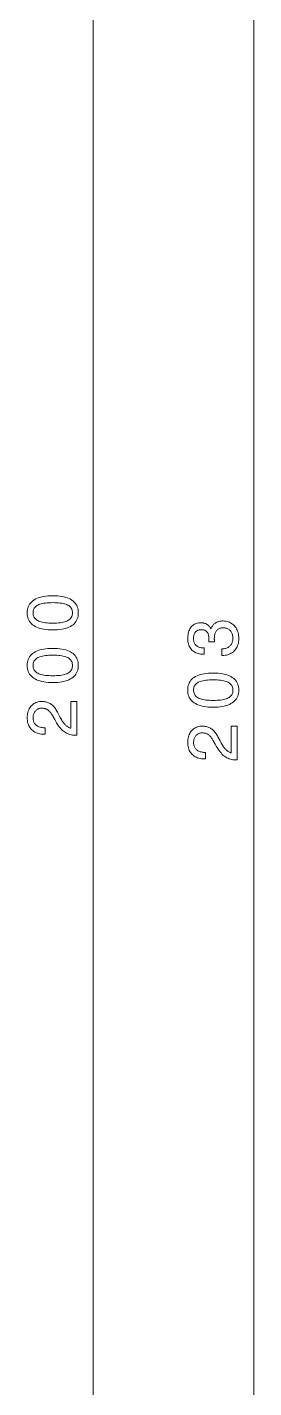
# Model space of a CAD drawing. Extents: x 0 to 297, y 0 to 420.
# Drawn here: x 220.5 to 234.2, y 208.8 to 291.6 of the extents above; entities that cross this region are included whole.
import ezdxf

# ---------------------------------------------------------------- set-up
doc = ezdxf.new("R2010")
doc.units = 0

msp = doc.modelspace()

# ---------------------------------------------------------------- linework, layer by layer
at = {"color": 7, "lineweight": 13}
for p, q in [((224.474, 155.716), (224.474, 349.807)), ((234.232, 152.716), (234.232, 349.807))]:
    msp.add_line(p, q, dxfattribs=at)
for points in [[(222.011, 254.918), (221.863, 254.92), (221.721, 254.928), (221.587, 254.942), (221.46, 254.96), (221.341, 254.984), (221.229, 255.013), (221.124, 255.048), (221.026, 255.088), (220.936, 255.133), (220.853, 255.183), (220.777, 255.239), (220.71, 255.299), (220.65, 255.364), (220.598, 255.435), (220.555, 255.51), (220.519, 255.589), (220.491, 255.674), (220.471, 255.763), (220.459, 255.858), (220.455, 255.957), (220.459, 256.057), (220.471, 256.152), (220.491, 256.242), (220.518, 256.327), (220.554, 256.407), (220.597, 256.482), (220.648, 256.552), (220.708, 256.617), (220.775, 256.677), (220.85, 256.732), (220.932, 256.782), (221.022, 256.826), (221.12, 256.866), (221.225, 256.9), (221.337, 256.929), (221.457, 256.952), (221.584, 256.971), (221.719, 256.984), (221.861, 256.992), (222.011, 256.994), (222.16, 256.992), (222.302, 256.984), (222.437, 256.971), (222.564, 256.952), (222.683, 256.929), (222.795, 256.9), (222.9, 256.866), (222.997, 256.826), (223.086, 256.782), (223.169, 256.732), (223.243, 256.677), (223.31, 256.617), (223.369, 256.552), (223.42, 256.482), (223.463, 256.407), (223.498, 256.327), (223.525, 256.242), (223.545, 256.152), (223.557, 256.057), (223.561, 255.957), (223.557, 255.858), (223.545, 255.763), (223.525, 255.674), (223.498, 255.589), (223.462, 255.51), (223.419, 255.435), (223.367, 255.364), (223.308, 255.299), (223.241, 255.239), (223.166, 255.183), (223.084, 255.133), (222.994, 255.088), (222.897, 255.048), (222.792, 255.013), (222.68, 254.984), (222.561, 254.96), (222.435, 254.942), (222.301, 254.928), (222.16, 254.92)], [(222.011, 255.331), (222.132, 255.332), (222.246, 255.337), (222.353, 255.344), (222.454, 255.355), (222.548, 255.369), (222.635, 255.385), (222.716, 255.405), (222.79, 255.428), (222.858, 255.454), (222.919, 255.483), (222.973, 255.515), (223.022, 255.55), (223.065, 255.589), (223.103, 255.631), (223.135, 255.677), (223.16, 255.726), (223.181, 255.779), (223.195, 255.835), (223.204, 255.894), (223.206, 255.957), (223.204, 256.02), (223.195, 256.08), (223.181, 256.136), (223.161, 256.189), (223.135, 256.238), (223.104, 256.283), (223.067, 256.325), (223.024, 256.364), (222.976, 256.399), (222.922, 256.43), (222.862, 256.458), (222.794, 256.484), (222.72, 256.506), (222.64, 256.525), (222.552, 256.542), (222.457, 256.555), (222.356, 256.566), (222.248, 256.573), (222.133, 256.577), (222.011, 256.579), (221.889, 256.577), (221.774, 256.573), (221.665, 256.566), (221.564, 256.555), (221.469, 256.542), (221.381, 256.525), (221.3, 256.506), (221.226, 256.484), (221.159, 256.458), (221.098, 256.43), (221.044, 256.399), (220.996, 256.364), (220.953, 256.325), (220.916, 256.283), (220.885, 256.238), (220.859, 256.189), (220.839, 256.136), (220.825, 256.08), (220.817, 256.02), (220.814, 255.957), (220.817, 255.894), (220.825, 255.835), (220.84, 255.779), (220.86, 255.726), (220.886, 255.677), (220.917, 255.631), (220.955, 255.589), (220.998, 255.55), (221.047, 255.515), (221.101, 255.483), (221.162, 255.454), (221.23, 255.428), (221.304, 255.405), (221.385, 255.385), (221.473, 255.369), (221.567, 255.355), (221.668, 255.344), (221.776, 255.337), (221.89, 255.332)], [(232.292, 253.369), (232.292, 253.768), (232.354, 253.77), (232.413, 253.777), (232.469, 253.786), (232.522, 253.798), (232.573, 253.814), (232.62, 253.833), (232.665, 253.855), (232.707, 253.881), (232.746, 253.91), (232.782, 253.942), (232.815, 253.976), (232.845, 254.014), (232.871, 254.054), (232.894, 254.097), (232.913, 254.143), (232.928, 254.191), (232.941, 254.242), (232.949, 254.295), (232.954, 254.352), (232.956, 254.411), (232.955, 254.468), (232.95, 254.524), (232.942, 254.576), (232.931, 254.627), (232.917, 254.674), (232.899, 254.72), (232.879, 254.762), (232.855, 254.803), (232.828, 254.84), (232.798, 254.875), (232.765, 254.908), (232.73, 254.937), (232.693, 254.962), (232.653, 254.984), (232.61, 255.003), (232.566, 255.018), (232.519, 255.03), (232.47, 255.038), (232.418, 255.043), (232.364, 255.045), (232.315, 255.043), (232.268, 255.038), (232.223, 255.03), (232.181, 255.018), (232.141, 255.003), (232.103, 254.985), (232.067, 254.963), (232.033, 254.938), (232.002, 254.909), (231.973, 254.878), (231.946, 254.843), (231.922, 254.805), (231.901, 254.765), (231.883, 254.722), (231.868, 254.676), (231.855, 254.627), (231.845, 254.576), (231.838, 254.522), (231.834, 254.466), (231.833, 254.406), (231.833, 254.398), (231.833, 254.389), (231.833, 254.381), (231.833, 254.372), (231.833, 254.363), (231.833, 254.354), (231.834, 254.345), (231.834, 254.336), (231.834, 254.327), (231.835, 254.318), (231.835, 254.308), (231.836, 254.298), (231.836, 254.287), (231.837, 254.276), (231.837, 254.264), (231.838, 254.252), (231.839, 254.238), (231.839, 254.225), (231.84, 254.21), (231.841, 254.196), (231.502, 254.196), (231.502, 254.205), (231.502, 254.214), (231.503, 254.223), (231.503, 254.232), (231.503, 254.241), (231.504, 254.25), (231.504, 254.258), (231.504, 254.267), (231.504, 254.276), (231.505, 254.284), (231.505, 254.292), (231.505, 254.301), (231.505, 254.309), (231.505, 254.317), (231.506, 254.325), (231.506, 254.332), (231.506, 254.34), (231.506, 254.348), (231.506, 254.355), (231.506, 254.362), (231.505, 254.419), (231.501, 254.472), (231.495, 254.523), (231.487, 254.571), (231.477, 254.615), (231.464, 254.657), (231.449, 254.696), (231.432, 254.731), (231.413, 254.764), (231.391, 254.793), (231.367, 254.82), (231.34, 254.844), (231.311, 254.865), (231.28, 254.883), (231.246, 254.898), (231.209, 254.911), (231.171, 254.921), (231.129, 254.928), (231.086, 254.932), (231.04, 254.933), (230.995, 254.932), (230.953, 254.928), (230.913, 254.921), (230.875, 254.912), (230.839, 254.899), (230.805, 254.884), (230.773, 254.867), (230.743, 254.846), (230.715, 254.823), (230.69, 254.797), (230.667, 254.769), (230.646, 254.738), (230.628, 254.705), (230.612, 254.67), (230.598, 254.632), (230.587, 254.591), (230.579, 254.549), (230.573, 254.504), (230.569, 254.456), (230.568, 254.406), (230.569, 254.35), (230.574, 254.297), (230.582, 254.247), (230.594, 254.199), (230.608, 254.154), (230.626, 254.112), (230.647, 254.073), (230.672, 254.036), (230.699, 254.002), (230.73, 253.971), (230.764, 253.943), (230.801, 253.918), (230.841, 253.895), (230.884, 253.876), (230.93, 253.86), (230.979, 253.846), (231.032, 253.836), (231.087, 253.828), (231.145, 253.824), (231.206, 253.822), (231.206, 253.439), (231.177, 253.439), (231.091, 253.441), (231.008, 253.449), (230.929, 253.462), (230.853, 253.48), (230.781, 253.503), (230.713, 253.531), (230.648, 253.564), (230.587, 253.603), (230.529, 253.646), (230.475, 253.695), (230.425, 253.748), (230.381, 253.804), (230.342, 253.865), (230.308, 253.928), (230.279, 253.996), (230.255, 254.066), (230.237, 254.141), (230.224, 254.219), (230.216, 254.3), (230.213, 254.385), (230.216, 254.475), (230.222, 254.561), (230.233, 254.642), (230.247, 254.72), (230.267, 254.793), (230.29, 254.862), (230.318, 254.927), (230.35, 254.988), (230.386, 255.045), (230.426, 255.098), (230.471, 255.146), (230.518, 255.189), (230.569, 255.227), (230.624, 255.26), (230.681, 255.288), (230.743, 255.31), (230.807, 255.328), (230.875, 255.341), (230.946, 255.348), (231.021, 255.351), (231.064, 255.35), (231.105, 255.347), (231.145, 255.342), (231.184, 255.336), (231.222, 255.327), (231.259, 255.316), (231.294, 255.304), (231.328, 255.289), (231.361, 255.273), (231.392, 255.255), (231.422, 255.235), (231.451, 255.213), (231.478, 255.189), (231.503, 255.164), (231.527, 255.136), (231.55, 255.107), (231.571, 255.076), (231.591, 255.043), (231.609, 255.008), (231.626, 254.971), (231.645, 255.019), (231.665, 255.064), (231.688, 255.106), (231.713, 255.147), (231.739, 255.185), (231.768, 255.22), (231.798, 255.253), (231.831, 255.284), (231.866, 255.313), (231.902, 255.339), (231.941, 255.363), (231.981, 255.384), (232.022, 255.403), (232.066, 255.42), (232.111, 255.433), (232.158, 255.445), (232.207, 255.453), (232.258, 255.46), (232.31, 255.463), (232.364, 255.465), (232.449, 255.462), (232.53, 255.453), (232.608, 255.438), (232.682, 255.417), (232.753, 255.391), (232.821, 255.358), (232.885, 255.32), (232.946, 255.276), (233.003, 255.226), (233.057, 255.17), (233.107, 255.109), (233.152, 255.044), (233.191, 254.975), (233.225, 254.902), (233.253, 254.826), (233.277, 254.746), (233.295, 254.661), (233.308, 254.573), (233.316, 254.481), (233.319, 254.385), (233.316, 254.294), (233.308, 254.207), (233.294, 254.124), (233.275, 254.044), (233.251, 253.968), (233.221, 253.896), (233.186, 253.828), (233.145, 253.763), (233.099, 253.702), (233.047, 253.645), (232.991, 253.593), (232.931, 253.546), (232.867, 253.504), (232.8, 253.469), (232.73, 253.438), (232.655, 253.413), (232.577, 253.394), (232.496, 253.38), (232.41, 253.372), (232.322, 253.369)], [(222.011, 251.719), (221.863, 251.722), (221.721, 251.73), (221.587, 251.743), (221.46, 251.762), (221.341, 251.786), (221.229, 251.815), (221.124, 251.85), (221.026, 251.889), (220.936, 251.935), (220.853, 251.985), (220.777, 252.041), (220.71, 252.101), (220.65, 252.166), (220.598, 252.236), (220.555, 252.311), (220.519, 252.391), (220.491, 252.476), (220.471, 252.565), (220.459, 252.66), (220.455, 252.759), (220.459, 252.859), (220.471, 252.954), (220.491, 253.044), (220.518, 253.129), (220.554, 253.209), (220.597, 253.284), (220.648, 253.354), (220.708, 253.419), (220.775, 253.479), (220.85, 253.534), (220.932, 253.583), (221.022, 253.628), (221.12, 253.667), (221.225, 253.702), (221.337, 253.73), (221.457, 253.754), (221.584, 253.772), (221.719, 253.786), (221.861, 253.793), (222.011, 253.796), (222.16, 253.793), (222.302, 253.786), (222.437, 253.772), (222.564, 253.754), (222.683, 253.73), (222.795, 253.702), (222.9, 253.667), (222.997, 253.628), (223.086, 253.583), (223.169, 253.534), (223.243, 253.479), (223.31, 253.419), (223.369, 253.354), (223.42, 253.284), (223.463, 253.209), (223.498, 253.129), (223.525, 253.044), (223.545, 252.954), (223.557, 252.859), (223.561, 252.759), (223.557, 252.66), (223.545, 252.565), (223.525, 252.476), (223.498, 252.391), (223.462, 252.311), (223.419, 252.236), (223.367, 252.166), (223.308, 252.101), (223.241, 252.041), (223.166, 251.985), (223.084, 251.935), (222.994, 251.889), (222.897, 251.85), (222.792, 251.815), (222.68, 251.786), (222.561, 251.762), (222.435, 251.743), (222.301, 251.73), (222.16, 251.722)], [(222.011, 252.133), (222.132, 252.134), (222.246, 252.139), (222.353, 252.146), (222.454, 252.157), (222.548, 252.171), (222.635, 252.187), (222.716, 252.207), (222.79, 252.23), (222.858, 252.256), (222.919, 252.284), (222.973, 252.317), (223.022, 252.352), (223.065, 252.391), (223.103, 252.433), (223.135, 252.479), (223.16, 252.528), (223.181, 252.581), (223.195, 252.637), (223.204, 252.696), (223.206, 252.759), (223.204, 252.822), (223.195, 252.882), (223.181, 252.938), (223.161, 252.99), (223.135, 253.039), (223.104, 253.085), (223.067, 253.127), (223.024, 253.166), (222.976, 253.201), (222.922, 253.232), (222.862, 253.26), (222.794, 253.286), (222.72, 253.308), (222.64, 253.327), (222.552, 253.344), (222.457, 253.357), (222.356, 253.367), (222.248, 253.375), (222.133, 253.379), (222.011, 253.381), (221.889, 253.379), (221.774, 253.375), (221.665, 253.367), (221.564, 253.357), (221.469, 253.344), (221.381, 253.327), (221.3, 253.308), (221.226, 253.286), (221.159, 253.26), (221.098, 253.232), (221.044, 253.201), (220.996, 253.166), (220.953, 253.127), (220.916, 253.085), (220.885, 253.039), (220.859, 252.99), (220.839, 252.938), (220.825, 252.882), (220.817, 252.822), (220.814, 252.759), (220.817, 252.696), (220.825, 252.637), (220.84, 252.581), (220.86, 252.528), (220.886, 252.479), (220.917, 252.433), (220.955, 252.391), (220.998, 252.352), (221.047, 252.317), (221.101, 252.284), (221.162, 252.256), (221.23, 252.23), (221.304, 252.207), (221.385, 252.187), (221.473, 252.171), (221.567, 252.157), (221.668, 252.146), (221.776, 252.139), (221.89, 252.134)], [(231.769, 250.219), (231.621, 250.222), (231.479, 250.23), (231.345, 250.243), (231.219, 250.262), (231.099, 250.286), (230.987, 250.315), (230.882, 250.35), (230.784, 250.389), (230.694, 250.435), (230.611, 250.485), (230.535, 250.541), (230.468, 250.601), (230.408, 250.666), (230.357, 250.736), (230.313, 250.811), (230.277, 250.891), (230.249, 250.976), (230.229, 251.065), (230.217, 251.16), (230.213, 251.259), (230.217, 251.359), (230.229, 251.454), (230.249, 251.544), (230.277, 251.629), (230.312, 251.709), (230.355, 251.784), (230.407, 251.854), (230.466, 251.919), (230.533, 251.979), (230.608, 252.034), (230.69, 252.083), (230.78, 252.128), (230.878, 252.167), (230.983, 252.202), (231.095, 252.23), (231.215, 252.254), (231.342, 252.272), (231.477, 252.286), (231.62, 252.293), (231.769, 252.296), (231.919, 252.293), (232.06, 252.286), (232.195, 252.272), (232.322, 252.254), (232.441, 252.23), (232.553, 252.202), (232.658, 252.167), (232.755, 252.128), (232.845, 252.083), (232.927, 252.034), (233.001, 251.979), (233.068, 251.919), (233.127, 251.854), (233.178, 251.784), (233.221, 251.709), (233.256, 251.629), (233.284, 251.544), (233.303, 251.454), (233.315, 251.359), (233.319, 251.259), (233.315, 251.16), (233.303, 251.065), (233.283, 250.976), (233.256, 250.891), (233.22, 250.811), (233.177, 250.736), (233.126, 250.666), (233.067, 250.601), (233, 250.541), (232.925, 250.485), (232.842, 250.435), (232.752, 250.389), (232.655, 250.35), (232.551, 250.315), (232.439, 250.286), (232.319, 250.262), (232.193, 250.243), (232.059, 250.23), (231.918, 250.222)], [(231.769, 250.633), (231.89, 250.634), (232.004, 250.639), (232.111, 250.646), (232.212, 250.657), (232.306, 250.671), (232.394, 250.687), (232.474, 250.707), (232.548, 250.73), (232.616, 250.756), (232.677, 250.784), (232.732, 250.817), (232.78, 250.852), (232.824, 250.891), (232.861, 250.933), (232.893, 250.979), (232.919, 251.028), (232.939, 251.081), (232.953, 251.137), (232.962, 251.196), (232.965, 251.259), (232.962, 251.322), (232.953, 251.382), (232.939, 251.438), (232.919, 251.49), (232.894, 251.539), (232.862, 251.585), (232.825, 251.627), (232.783, 251.666), (232.734, 251.701), (232.68, 251.732), (232.62, 251.76), (232.553, 251.786), (232.479, 251.808), (232.398, 251.827), (232.31, 251.844), (232.216, 251.857), (232.114, 251.867), (232.006, 251.875), (231.891, 251.879), (231.769, 251.881), (231.647, 251.879), (231.532, 251.875), (231.423, 251.867), (231.322, 251.857), (231.227, 251.844), (231.139, 251.827), (231.058, 251.808), (230.984, 251.786), (230.917, 251.76), (230.856, 251.732), (230.802, 251.701), (230.754, 251.666), (230.711, 251.627), (230.674, 251.585), (230.643, 251.539), (230.617, 251.49), (230.597, 251.438), (230.583, 251.382), (230.575, 251.322), (230.572, 251.259), (230.575, 251.196), (230.583, 251.137), (230.598, 251.081), (230.618, 251.028), (230.644, 250.979), (230.675, 250.933), (230.713, 250.891), (230.756, 250.852), (230.805, 250.817), (230.86, 250.784), (230.921, 250.756), (230.988, 250.73), (231.062, 250.707), (231.143, 250.687), (231.231, 250.671), (231.325, 250.657), (231.426, 250.646), (231.534, 250.639), (231.648, 250.634)], [(223.474, 248.509), (223.462, 248.509), (223.374, 248.511), (223.29, 248.517), (223.208, 248.527), (223.129, 248.542), (223.053, 248.56), (222.981, 248.583), (222.911, 248.61), (222.844, 248.641), (222.78, 248.676), (222.718, 248.715), (222.659, 248.76), (222.599, 248.811), (222.54, 248.869), (222.481, 248.934), (222.421, 249.005), (222.362, 249.083), (222.303, 249.168), (222.245, 249.259), (222.186, 249.357), (222.127, 249.462), (221.988, 249.717), (221.963, 249.761), (221.937, 249.804), (221.911, 249.843), (221.884, 249.881), (221.856, 249.915), (221.828, 249.948), (221.799, 249.977), (221.769, 250.005), (221.739, 250.03), (221.709, 250.052), (221.677, 250.072), (221.644, 250.09), (221.611, 250.106), (221.576, 250.119), (221.54, 250.131), (221.503, 250.14), (221.465, 250.148), (221.426, 250.153), (221.386, 250.156), (221.345, 250.157), (221.298, 250.156), (221.253, 250.151), (221.21, 250.143), (221.169, 250.131), (221.13, 250.116), (221.092, 250.098), (221.056, 250.077), (221.022, 250.053), (220.99, 250.025), (220.96, 249.994), (220.932, 249.96), (220.907, 249.924), (220.885, 249.886), (220.866, 249.845), (220.85, 249.803), (220.837, 249.758), (220.827, 249.711), (220.82, 249.662), (220.815, 249.61), (220.814, 249.556), (220.816, 249.503), (220.821, 249.452), (220.83, 249.404), (220.843, 249.357), (220.86, 249.313), (220.88, 249.271), (220.905, 249.232), (220.932, 249.195), (220.964, 249.16), (220.999, 249.127), (221.038, 249.098), (221.079, 249.071), (221.123, 249.047), (221.17, 249.027), (221.219, 249.01), (221.272, 248.995), (221.327, 248.984), (221.385, 248.977), (221.446, 248.972), (221.509, 248.97), (221.545, 248.97), (221.545, 248.578), (221.484, 248.578), (221.391, 248.581), (221.302, 248.589), (221.217, 248.602), (221.136, 248.621), (221.059, 248.646), (220.986, 248.675), (220.917, 248.71), (220.851, 248.751), (220.79, 248.797), (220.732, 248.848), (220.68, 248.904), (220.633, 248.964), (220.591, 249.027), (220.555, 249.095), (220.525, 249.166), (220.5, 249.241), (220.48, 249.32), (220.466, 249.403), (220.458, 249.489), (220.455, 249.58), (220.458, 249.666), (220.465, 249.75), (220.477, 249.83), (220.495, 249.907), (220.517, 249.98), (220.544, 250.05), (220.576, 250.116), (220.613, 250.179), (220.655, 250.239), (220.702, 250.295), (220.753, 250.347), (220.807, 250.394), (220.864, 250.435), (220.924, 250.47), (220.987, 250.5), (221.053, 250.525), (221.123, 250.544), (221.195, 250.557), (221.271, 250.566), (221.349, 250.568), (221.41, 250.567), (221.47, 250.562), (221.528, 250.554), (221.585, 250.543), (221.64, 250.528), (221.693, 250.511), (221.745, 250.49), (221.796, 250.466), (221.845, 250.439), (221.892, 250.408), (221.938, 250.374), (221.983, 250.337), (222.026, 250.297), (222.068, 250.253), (222.109, 250.206), (222.149, 250.155), (222.188, 250.101), (222.225, 250.044), (222.261, 249.983), (222.296, 249.919), (222.424, 249.666), (222.462, 249.596), (222.498, 249.53), (222.534, 249.468), (222.569, 249.41), (222.603, 249.356), (222.637, 249.307), (222.669, 249.261), (222.702, 249.219), (222.733, 249.182), (222.764, 249.148), (222.794, 249.118), (222.826, 249.09), (222.858, 249.064), (222.891, 249.04), (222.925, 249.018), (222.959, 248.998), (222.994, 248.981), (223.03, 248.965), (223.066, 248.952), (223.103, 248.941), (223.103, 250.568), (223.474, 250.568)], [(233.232, 247.009), (233.22, 247.009), (233.132, 247.011), (233.048, 247.017), (232.966, 247.027), (232.887, 247.042), (232.812, 247.06), (232.739, 247.083), (232.669, 247.11), (232.602, 247.141), (232.538, 247.176), (232.477, 247.215), (232.417, 247.26), (232.357, 247.311), (232.298, 247.369), (232.239, 247.434), (232.18, 247.505), (232.121, 247.583), (232.062, 247.668), (232.003, 247.759), (231.944, 247.857), (231.885, 247.962), (231.746, 248.217), (231.721, 248.261), (231.695, 248.304), (231.669, 248.343), (231.642, 248.381), (231.614, 248.415), (231.586, 248.448), (231.557, 248.477), (231.528, 248.505), (231.497, 248.53), (231.467, 248.552), (231.435, 248.572), (231.403, 248.59), (231.369, 248.606), (231.334, 248.619), (231.298, 248.631), (231.261, 248.64), (231.223, 248.648), (231.184, 248.653), (231.144, 248.656), (231.103, 248.657), (231.056, 248.656), (231.011, 248.651), (230.968, 248.643), (230.927, 248.631), (230.888, 248.616), (230.85, 248.598), (230.815, 248.577), (230.781, 248.553), (230.749, 248.525), (230.718, 248.494), (230.691, 248.46), (230.666, 248.424), (230.644, 248.386), (230.625, 248.345), (230.608, 248.303), (230.595, 248.258), (230.585, 248.211), (230.578, 248.162), (230.573, 248.11), (230.572, 248.056), (230.574, 248.003), (230.579, 247.952), (230.589, 247.904), (230.602, 247.857), (230.618, 247.813), (230.639, 247.771), (230.663, 247.732), (230.691, 247.695), (230.722, 247.66), (230.757, 247.627), (230.796, 247.598), (230.837, 247.571), (230.881, 247.547), (230.928, 247.527), (230.978, 247.51), (231.03, 247.495), (231.085, 247.484), (231.143, 247.477), (231.204, 247.472), (231.268, 247.47), (231.303, 247.47), (231.303, 247.078), (231.242, 247.078), (231.149, 247.081), (231.06, 247.089), (230.975, 247.102), (230.894, 247.121), (230.817, 247.146), (230.744, 247.175), (230.675, 247.21), (230.609, 247.251), (230.548, 247.297), (230.491, 247.348), (230.438, 247.404), (230.391, 247.464), (230.349, 247.527), (230.313, 247.595), (230.283, 247.666), (230.258, 247.741), (230.238, 247.82), (230.225, 247.903), (230.216, 247.989), (230.213, 248.08), (230.216, 248.166), (230.223, 248.25), (230.236, 248.33), (230.253, 248.407), (230.275, 248.48), (230.302, 248.55), (230.334, 248.616), (230.371, 248.679), (230.413, 248.739), (230.46, 248.795), (230.511, 248.847), (230.565, 248.894), (230.622, 248.935), (230.682, 248.97), (230.745, 249), (230.811, 249.025), (230.881, 249.044), (230.953, 249.057), (231.029, 249.066), (231.107, 249.068), (231.169, 249.067), (231.228, 249.062), (231.286, 249.054), (231.343, 249.043), (231.398, 249.028), (231.452, 249.011), (231.503, 248.99), (231.554, 248.966), (231.603, 248.939), (231.65, 248.908), (231.696, 248.874), (231.741, 248.837), (231.784, 248.797), (231.827, 248.753), (231.868, 248.706), (231.907, 248.655), (231.946, 248.601), (231.983, 248.544), (232.019, 248.483), (232.054, 248.419), (232.183, 248.166), (232.22, 248.096), (232.256, 248.03), (232.292, 247.968), (232.327, 247.91), (232.361, 247.856), (232.395, 247.807), (232.428, 247.761), (232.46, 247.719), (232.491, 247.682), (232.522, 247.648), (232.553, 247.618), (232.584, 247.59), (232.616, 247.564), (232.649, 247.54), (232.683, 247.518), (232.717, 247.498), (232.752, 247.481), (232.788, 247.465), (232.824, 247.452), (232.861, 247.441), (232.861, 249.068), (233.232, 249.068)]]:
    msp.add_lwpolyline(points, close=True, dxfattribs=at)

doc.saveas('drawing.dxf')
